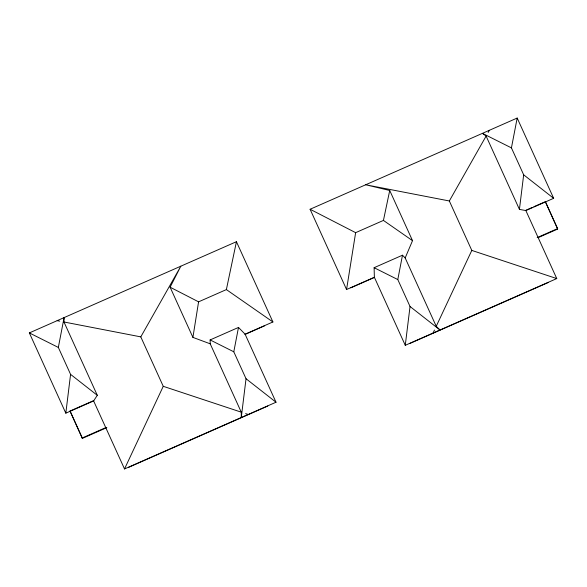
<?xml version="1.0" encoding="UTF-8"?>
<svg xmlns="http://www.w3.org/2000/svg" width="587" height="587" viewBox="0 0 587 587"><rect width="100%" height="100%" fill="white"/><g stroke="black" fill="none" stroke-linecap="round" stroke-linejoin="round"><path stroke-width="0.88" d="M241.272 412.169L241.272 417.533L246.034 378.732L233.795 351.796L238.491 327.429L210.117 339.932L210.212 343.813L241.272 412.169L163.252 386.312L140.792 336.872L180.84 266.182L170.113 287.197L192.91 337.386L210.212 343.813M97.295 395.308L63.983 321.992L64.093 317.604L58.34 347.438L70.579 374.374L97.295 395.308L93.619 400.928L65.817 413.175L29.35 332.91L236.436 241.697L272.904 321.962L245.109 334.208L238.491 327.429M65.817 413.175L70.579 374.374M405.272 345.303L410.034 306.502L397.795 279.566L402.491 255.198L374.117 267.701L374.367 277.277L405.272 345.303L556.762 278.576L525.857 210.557L519.429 209.39L486.117 136.067L482.441 133.352L511.431 147.88L523.67 174.816L553.658 198.311L525.857 210.557M519.429 209.39L523.67 174.816M192.91 337.386L198.582 301.835L226.377 289.589L236.436 241.697M374.367 277.277L346.565 289.523L355.634 232.665L383.436 220.418L389.724 190.474L365.694 184.773L449.334 200.974L471.801 250.414L556.762 278.576M511.431 147.88L517.184 118.046L310.097 209.258L346.565 289.523M410.034 306.502L440.015 329.997L436.236 326.299L405.177 257.95L412.522 240.663L389.724 190.474M93.619 400.928L124.525 468.954L163.252 386.312M433.067 333.056L434.475 330.055M436.236 326.299L471.801 250.414M449.334 200.974L486.117 136.067M488.164 132.457L489.389 130.292M106.849 427.607L82.319 438.408L70.036 411.025L93.744 400.583M525.739 210.315L532.284 207.431M533.913 206.712L545.36 201.671L557.599 228.607L557.65 229.055L538.03 237.698M245.043 334.414L264.664 325.77M350.835 287.821L374.543 277.38M82.319 438.408L82.275 437.961L105.983 427.519M537.164 237.61L557.599 228.607M124.525 468.954L276.015 402.227L245.109 334.208M128.788 467.252L267.775 406.035M409.535 343.6L548.522 282.384M57.144 320.663L59.713 321.162M63.983 321.992L140.792 336.872M245.615 413.608L248.22 414.473M374.117 267.701L397.795 279.566M210.117 339.932L233.795 351.796M29.35 332.91L58.34 347.438M310.097 209.258L355.634 232.665M170.113 287.197L198.582 301.835M383.436 220.418L412.522 240.663M226.377 289.589L272.904 321.962M246.034 378.732L276.015 402.227M402.491 255.198L405.177 257.95M517.184 118.046L553.658 198.311M557.65 229.055L545.36 201.671M70.036 411.025L82.275 437.961"/></g></svg>
